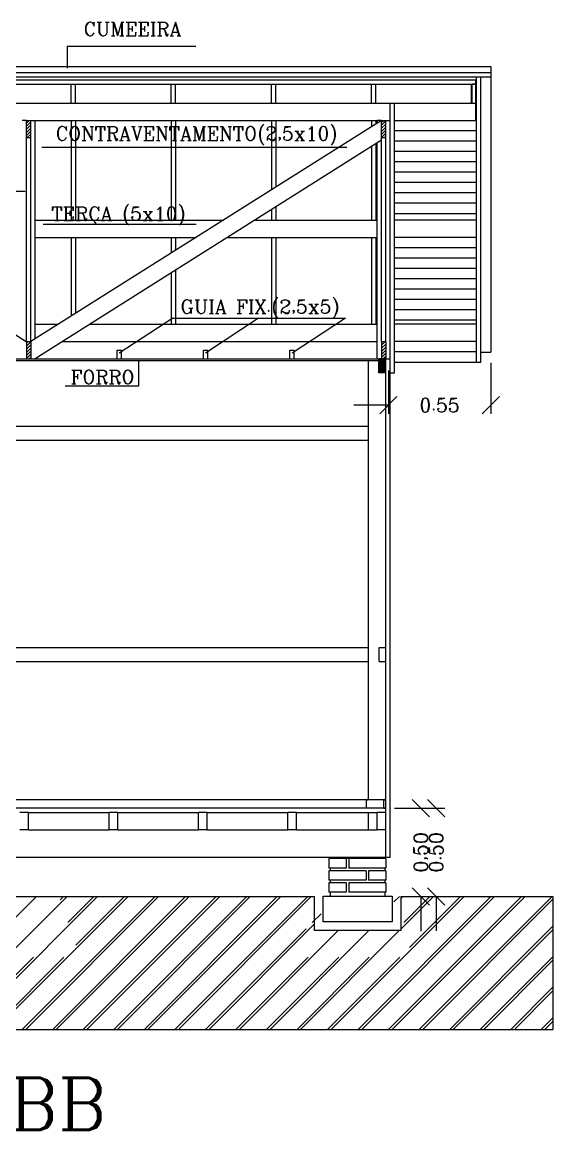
# Model space of a CAD drawing. Extents: x -7 to 226, y -20 to 32.
# Drawn here: x 117.88 to 120.95, y -0.41 to 6 of the extents above; entities that cross this region are included whole.
import ezdxf
from ezdxf.enums import TextEntityAlignment as Align

# ---------------------------------------------------------------- set-up
doc = ezdxf.new("R2010")
doc.units = 0
doc.header["$LTSCALE"] = 20
doc.linetypes.add('DASHED2', pattern=[0.375, 0.25, -0.125])
doc.layers.get('0').update_dxf_attribs({"linetype": 'CONTINUOUS'})
doc.layers.get('DEFPOINTS').update_dxf_attribs({"linetype": 'CONTINUOUS'})
for name, color, linetype in [('CONCRETO', 5, 'CONTINUOUS'), ('MADEIRAME', 244, 'CONTINUOUS'), ('PAREDE', 250, 'CONTINUOUS'), ('PEDRA', 250, 'CONTINUOUS'), ('TELHADO', 1, 'CONTINUOUS'), ('TEXTO', 244, 'CONTINUOUS'), ('VIEW', 210, 'CONTINUOUS'), ('VISTAL', 30, 'CONTINUOUS'), ('VISTAP', 244, 'CONTINUOUS')]:
    doc.layers.add(name, color=color, linetype=linetype)
doc.styles.add('ROMANC', font='romanc.shx', dxfattribs={"height": 0.08})
doc.dimstyles.new('ROMANC', dxfattribs={"dimtxt": 0.1, "dimasz": 0.18, "dimexe": 0.05, "dimexo": 0.0625, "dimgap": 0.09, "dimtad": 0, "dimzin": 0, "dimtxsty": 'ROMANC', "dimblk1": 'NONE', "dimblk2": 'NONE', "dimsah": 1, "dimcen": 0.09, "dimclrd": 244, "dimclre": 244, "dimclrt": 244, "dimazin": 3, "dimtfac": 1, "dimtdec": 4, "dimtofl": 0, "dimtmove": 0, "dimatfit": 3, "dimtolj": 1, "dimtzin": 0})

# ---------------------------------------------------------------- blocks, each defined once
blk = doc.blocks.new('*X10')
at = {"color": 0, "linetype": 'CONTINUOUS'}
for p, q in [((24.3662, -2.6983), (24.3825, -2.682)), ((24.3662, -2.716), (24.3912, -2.691)), ((24.3662, -2.7337), (24.3912, -2.7087)), ((24.3662, -2.7513), (24.3912, -2.7263)), ((24.3662, -2.769), (24.3912, -2.744)), ((24.3708, -2.7821), (24.3912, -2.7617)), ((24.3885, -2.7821), (24.3912, -2.7794)), ((24.3662, -3.9711), (24.3753, -3.962)), ((24.3662, -3.9888), (24.3912, -3.9638)), ((24.3662, -4.0065), (24.3912, -3.9815)), ((24.3662, -4.0241), (24.3912, -3.9991)), ((24.3662, -4.0418), (24.3912, -4.0168)), ((24.3662, -4.0595), (24.3912, -4.0345)), ((24.3814, -4.062), (24.3912, -4.0522))]:
    blk.add_line(p, q, dxfattribs=at)
blk = doc.blocks.new('*X11')
at = {"color": 0, "linetype": 'CONTINUOUS'}
for p, q in [((26.4224, -2.6928), (26.4333, -2.6819)), ((26.4224, -2.7104), (26.4474, -2.6854)), ((26.4224, -2.7281), (26.4474, -2.7031)), ((26.4224, -2.7458), (26.4474, -2.7208)), ((26.4224, -2.7635), (26.4474, -2.7385)), ((26.4224, -2.7812), (26.4474, -2.7562)), ((26.4392, -2.782), (26.4474, -2.7738)), ((26.4224, -3.9656), (26.4259, -3.962)), ((26.4224, -3.9832), (26.4436, -3.962)), ((26.4224, -4.0009), (26.4474, -3.9759)), ((26.4224, -4.0186), (26.4474, -3.9936)), ((26.4224, -4.0363), (26.4474, -4.0113)), ((26.4224, -4.0539), (26.4474, -4.0289)), ((26.432, -4.062), (26.4474, -4.0466))]:
    blk.add_line(p, q, dxfattribs=at)
blk = doc.blocks.new('*X1')
at = {"color": 0, "linetype": 'CONTINUOUS'}
for p, q in [((11.9824, -12.236), (12.0203, -12.1981)), ((11.9824, -12.2183), (12.0026, -12.1981)), ((11.9824, -12.2007), (11.9849, -12.1981)), ((11.9824, -12.2537), (12.0231, -12.213)), ((11.9824, -12.2714), (12.0231, -12.2307)), ((11.9933, -12.2781), (12.0231, -12.2484)), ((12.011, -12.2781), (12.0231, -12.2661))]:
    blk.add_line(p, q, dxfattribs=at)
blk = doc.blocks.new('_OBLIQUE')
at = {"color": 0, "linetype": 'BYBLOCK'}
blk.add_line((-0.5, -0.5), (0.5, 0.5), dxfattribs=at)
blk = doc.blocks.new('*D55')
at = {"color": 244, "linetype": 'BYBLOCK'}
for p, q in [((143.0351, -10.4001), (143.3258, -10.4001)), ((143.2758, -10.4001), (143.2758, -10.4001)), ((143.093, -10.9101), (143.3258, -10.9101)), ((143.2758, -10.9101), (143.2758, -11.1101))]:
    blk.add_line(p, q, dxfattribs=at)
at = {"layer": 'DEFPOINTS', "color": 0, "linetype": 'BYBLOCK'}
for p in [(142.9726, -10.4001), (143.0305, -10.9101), (143.2758, -10.9101)]:
    blk.add_point(p, dxfattribs=at)
at = {"color": 244, "linetype": 'BYBLOCK', "xscale": 0.1, "yscale": 0.1, "zscale": 0.1}
for p, rotation in [((143.2758, -10.4001), 270), ((143.2758, -10.9101), 90)]:
    blk.add_blockref('_OBLIQUE', p, dxfattribs=dict(at, rotation=rotation))
at = {"color": 244, "linetype": 'BYBLOCK', "insert": (143.2758, -10.6551), "char_height": 0.08, "attachment_point": 5, "rotation": 90, "style": 'ROMANC'}
blk.add_mtext('\\A1;{0.50}', dxfattribs=at)
blk = doc.blocks.new('*X56')
at = {"color": 0, "linetype": 'CONTINUOUS'}
for p, q in [((140.879, -11.6792), (141.6482, -10.9101)), ((141.0558, -11.6792), (141.8249, -10.9101)), ((141.0988, -10.9292), (141.1178, -10.9101)), ((141.1433, -11.0614), (141.2946, -10.9101)), ((141.189, -11.1925), (141.4714, -10.9101)), ((141.2326, -11.6792), (142.0017, -10.9101)), ((141.4094, -11.6792), (142.1785, -10.9101)), ((141.5862, -11.6792), (142.3553, -10.9101)), ((141.7629, -11.6792), (142.532, -10.9101)), ((142.8236, -11.6792), (143.5927, -10.9101)), ((143.0004, -11.6792), (143.7695, -10.9101)), ((143.0305, -10.942), (143.0624, -10.9101)), ((143.0879, -11.0614), (143.2392, -10.9101)), ((143.1207, -11.2054), (143.4159, -10.9101)), ((143.1771, -11.6792), (143.9463, -10.9101)), ((142.5576, -11.0614), (142.609, -11.01)), ((143.3539, -11.6792), (143.951, -11.0822)), ((141.9397, -11.6792), (142.5219, -11.097)), ((140.5255, -11.6792), (140.9435, -11.2612)), ((140.7023, -11.6792), (141.1203, -11.2612)), ((142.1165, -11.6792), (142.5345, -11.2612)), ((142.2933, -11.6792), (142.7113, -11.2612)), ((142.47, -11.6792), (142.888, -11.2612)), ((142.6468, -11.6792), (143.0648, -11.2612)), ((143.5307, -11.6792), (143.951, -11.2589)), ((143.7075, -11.6792), (143.951, -11.4357)), ((143.8842, -11.6792), (143.951, -11.6125))]:
    blk.add_line(p, q, dxfattribs=at)
blk = doc.blocks.new('*X58')
at = {"color": 0, "linetype": 'CONTINUOUS'}
for p, q in [((142.9439, -7.8289), (142.9727, -7.8001)), ((142.9439, -7.8113), (142.955, -7.8001)), ((142.9439, -7.8466), (142.9846, -7.8059)), ((142.9439, -7.8643), (142.9846, -7.8236)), ((142.9457, -7.8801), (142.9846, -7.8413)), ((142.9634, -7.8801), (142.9846, -7.859)), ((142.9811, -7.8801), (142.9846, -7.8767))]:
    blk.add_line(p, q, dxfattribs=at)
blk = doc.blocks.new('*X59')
at = {"color": 0, "linetype": 'CONTINUOUS'}
for p, q in [((142.9439, -7.8289), (142.9727, -7.8001)), ((142.9439, -7.8113), (142.955, -7.8001)), ((142.9439, -7.8466), (142.9846, -7.8059)), ((142.9439, -7.8643), (142.9846, -7.8236)), ((142.9457, -7.8801), (142.9846, -7.8413)), ((142.9634, -7.8801), (142.9846, -7.859)), ((142.9811, -7.8801), (142.9846, -7.8767))]:
    blk.add_line(p, q, dxfattribs=at)
blk = doc.blocks.new('*X60')
at = {"color": 0, "linetype": 'CONTINUOUS'}
for p, q in [((142.9439, -7.8289), (142.9727, -7.8001)), ((142.9439, -7.8113), (142.955, -7.8001)), ((142.9439, -7.8466), (142.9846, -7.8059)), ((142.9439, -7.8643), (142.9846, -7.8236)), ((142.9457, -7.8801), (142.9846, -7.8413)), ((142.9634, -7.8801), (142.9846, -7.859)), ((142.9811, -7.8801), (142.9846, -7.8767))]:
    blk.add_line(p, q, dxfattribs=at)
blk = doc.blocks.new('*X61')
at = {"color": 0, "linetype": 'CONTINUOUS'}
for p, q in [((142.9439, -7.8289), (142.9727, -7.8001)), ((142.9439, -7.8113), (142.955, -7.8001)), ((142.9439, -7.8466), (142.9846, -7.8059)), ((142.9439, -7.8643), (142.9846, -7.8236)), ((142.9457, -7.8801), (142.9846, -7.8413)), ((142.9634, -7.8801), (142.9846, -7.859)), ((142.9811, -7.8801), (142.9846, -7.8767))]:
    blk.add_line(p, q, dxfattribs=at)
blk = doc.blocks.new('*X62')
at = {"color": 0, "linetype": 'CONTINUOUS'}
for p, q in [((142.9439, -7.8289), (142.9727, -7.8001)), ((142.9439, -7.8113), (142.955, -7.8001)), ((142.9439, -7.8466), (142.9846, -7.8059)), ((142.9439, -7.8643), (142.9846, -7.8236)), ((142.9457, -7.8801), (142.9846, -7.8413)), ((142.9634, -7.8801), (142.9846, -7.859)), ((142.9811, -7.8801), (142.9846, -7.8767))]:
    blk.add_line(p, q, dxfattribs=at)
blk = doc.blocks.new('*X63')
at = {"color": 0, "linetype": 'CONTINUOUS'}
for p, q in [((142.9439, -7.8289), (142.9727, -7.8001)), ((142.9439, -7.8113), (142.955, -7.8001)), ((142.9439, -7.8466), (142.9846, -7.8059)), ((142.9439, -7.8643), (142.9846, -7.8236)), ((142.9457, -7.8801), (142.9846, -7.8413)), ((142.9634, -7.8801), (142.9846, -7.859)), ((142.9811, -7.8801), (142.9846, -7.8767))]:
    blk.add_line(p, q, dxfattribs=at)
blk = doc.blocks.new('*X64')
at = {"color": 0, "linetype": 'CONTINUOUS'}
for p, q in [((142.9439, -7.8289), (142.9727, -7.8001)), ((142.9439, -7.8113), (142.955, -7.8001)), ((142.9439, -7.8466), (142.9846, -7.8059)), ((142.9439, -7.8643), (142.9846, -7.8236)), ((142.9457, -7.8801), (142.9846, -7.8413)), ((142.9634, -7.8801), (142.9846, -7.859)), ((142.9811, -7.8801), (142.9846, -7.8767))]:
    blk.add_line(p, q, dxfattribs=at)
blk = doc.blocks.new('*X65')
at = {"color": 0, "linetype": 'CONTINUOUS'}
for p, q in [((142.9439, -7.8289), (142.9727, -7.8001)), ((142.9439, -7.8113), (142.955, -7.8001)), ((142.9439, -7.8466), (142.9846, -7.8059)), ((142.9439, -7.8643), (142.9846, -7.8236)), ((142.9457, -7.8801), (142.9846, -7.8413)), ((142.9634, -7.8801), (142.9846, -7.859)), ((142.9811, -7.8801), (142.9846, -7.8767))]:
    blk.add_line(p, q, dxfattribs=at)
blk = doc.blocks.new('*X66')
at = {"color": 0, "linetype": 'CONTINUOUS'}
for p, q in [((142.9439, -7.8289), (142.9727, -7.8001)), ((142.9439, -7.8113), (142.955, -7.8001)), ((142.9439, -7.8466), (142.9846, -7.8059)), ((142.9439, -7.8643), (142.9846, -7.8236)), ((142.9457, -7.8801), (142.9846, -7.8413)), ((142.9634, -7.8801), (142.9846, -7.859)), ((142.9811, -7.8801), (142.9846, -7.8767))]:
    blk.add_line(p, q, dxfattribs=at)
blk = doc.blocks.new('*X67')
at = {"color": 0, "linetype": 'CONTINUOUS'}
for p, q in [((142.9439, -7.8289), (142.9727, -7.8001)), ((142.9439, -7.8113), (142.955, -7.8001)), ((142.9439, -7.8466), (142.9846, -7.8059)), ((142.9439, -7.8643), (142.9846, -7.8236)), ((142.9457, -7.8801), (142.9846, -7.8413)), ((142.9634, -7.8801), (142.9846, -7.859)), ((142.9811, -7.8801), (142.9846, -7.8767))]:
    blk.add_line(p, q, dxfattribs=at)
blk = doc.blocks.new('*D111')
at = {"color": 244, "linetype": 'BYBLOCK'}
for p, q in [((120.0375, 1.448), (120.2388, 1.448)), ((120.1888, 1.448), (120.1888, 1.448)), ((120.0955, 0.938), (120.2388, 0.938)), ((120.1888, 0.938), (120.1888, 0.738))]:
    blk.add_line(p, q, dxfattribs=at)
at = {"layer": 'DEFPOINTS', "color": 0, "linetype": 'BYBLOCK'}
for p in [(119.975, 1.448), (120.033, 0.938), (120.1888, 0.938)]:
    blk.add_point(p, dxfattribs=at)
at = {"color": 244, "linetype": 'BYBLOCK', "xscale": 0.1, "yscale": 0.1, "zscale": 0.1}
for p, rotation in [((120.1888, 1.448), 270), ((120.1888, 0.938), 90)]:
    blk.add_blockref('_OBLIQUE', p, dxfattribs=dict(at, rotation=rotation))
at = {"color": 244, "linetype": 'BYBLOCK', "insert": (120.1888, 1.193), "char_height": 0.08, "attachment_point": 5, "rotation": 90, "style": 'ROMANC'}
blk.add_mtext('\\A1;{0,50}', dxfattribs=at)
blk = doc.blocks.new('*X179')
at = {"color": 0, "linetype": 'CONTINUOUS'}
for p, q in [((117.1951, 0.1689), (117.9642, 0.938)), ((117.3719, 0.1689), (118.141, 0.938)), ((117.5487, 0.1689), (118.3178, 0.938)), ((117.7254, 0.1689), (118.4946, 0.938)), ((117.9022, 0.1689), (118.6713, 0.938)), ((118.079, 0.1689), (118.8481, 0.938)), ((118.2558, 0.1689), (119.0249, 0.938)), ((118.4325, 0.1689), (119.2017, 0.938)), ((118.6093, 0.1689), (119.3784, 0.938)), ((118.7861, 0.1689), (119.5552, 0.938)), ((119.67, 0.1689), (120.4391, 0.938)), ((119.8468, 0.1689), (120.6159, 0.938)), ((120.0235, 0.1689), (120.7926, 0.938)), ((120.0737, 0.9262), (120.0855, 0.938)), ((120.0737, 0.7494), (120.2623, 0.938)), ((120.2003, 0.1689), (120.9535, 0.9221)), ((118.9629, 0.1689), (119.5737, 0.7798)), ((119.1396, 0.1689), (119.7109, 0.7402)), ((119.3164, 0.1689), (119.8877, 0.7402)), ((119.4932, 0.1689), (120.0645, 0.7402)), ((120.3771, 0.1689), (120.9535, 0.7453)), ((120.5539, 0.1689), (120.9535, 0.5685)), ((120.7306, 0.1689), (120.9535, 0.3918)), ((120.9074, 0.1689), (120.9535, 0.215))]:
    blk.add_line(p, q, dxfattribs=at)
blk = doc.blocks.new('*D180')
at = {"color": 244, "linetype": 'BYBLOCK'}
for p, q in [((120.0011, 3.9814), (120.0011, 3.7304)), ((120.5939, 4.0246), (120.5939, 3.7304)), ((120.0011, 3.7804), (119.8011, 3.7804)), ((120.5939, 3.7804), (120.5939, 3.7804))]:
    blk.add_line(p, q, dxfattribs=at)
at = {"layer": 'DEFPOINTS', "color": 0, "linetype": 'BYBLOCK'}
for p in [(120.0011, 4.0439), (120.5939, 4.0871), (120.0011, 3.7804)]:
    blk.add_point(p, dxfattribs=at)
at = {"color": 244, "linetype": 'BYBLOCK', "xscale": 0.1, "yscale": 0.1, "zscale": 0.1}
blk.add_blockref('_OBLIQUE', (120.0011, 3.7804), dxfattribs=at)
at = {"color": 244, "linetype": 'BYBLOCK', "xscale": 0.1, "yscale": 0.1, "zscale": 0.1, "rotation": 180}
blk.add_blockref('_OBLIQUE', (120.5939, 3.7804), dxfattribs=at)
at = {"color": 244, "linetype": 'BYBLOCK', "insert": (120.2975, 3.7804), "char_height": 0.08, "attachment_point": 5, "style": 'ROMANC'}
blk.add_mtext('\\A1;{0.55}', dxfattribs=at)

msp = doc.modelspace()

# ---------------------------------------------------------------- linework, layer by layer
at = {"layer": 'CONCRETO', "color": 244}
for p, q in [((119.5737, 0.7402), (119.5737, 0.938)), ((120.0737, 0.938), (120.0737, 0.7402)), ((120.0737, 0.7402), (119.5737, 0.7402))]:
    msp.add_line(p, q, dxfattribs=at)
at = {"layer": 'CONCRETO'}
for p, q in [((119.6237, 0.9402), (120.0237, 0.9402)), ((119.6237, 0.7902), (119.6237, 0.9402)), ((120.0237, 0.9402), (120.0237, 0.7902)), ((120.0237, 0.7902), (119.6237, 0.7902))]:
    msp.add_line(p, q, dxfattribs=at)
at = {"layer": 'MADEIRAME', "color": 30, "linetype": 'CONTINUOUS'}
for p, q in [((118.1412, 5.8566), (118.8867, 5.8566)), ((118.1412, 5.8566), (118.1412, 5.7305)), ((111.217, 5.663), (120.507, 5.663)), ((117.6117, 5.638), (118.1658, 5.638)), ((118.1908, 5.638), (118.7448, 5.638)), ((118.7698, 5.638), (119.3239, 5.638)), ((119.3489, 5.638), (119.9029, 5.638)), ((119.9279, 5.638), (120.482, 5.638)), ((117.9955, 5.273), (119.7611, 5.273)), ((117.1471, 5.019), (117.8992, 5.019)), ((118.0021, 4.8267), (118.888, 4.8267)), ((118.754, 4.2845), (119.754, 4.2845)), ((118.5569, 3.8928), (118.5569, 4.0396)), ((118.1301, 3.8928), (118.5569, 3.8928))]:
    msp.add_line(p, q, dxfattribs=at)
at = {"layer": 'MADEIRAME', "color": 244, "linetype": 'CONTINUOUS'}
for p, q in [((120.5114, 5.528), (120.5114, 5.6806)), ((118.1658, 5.528), (118.1658, 5.638)), ((118.1908, 5.528), (118.1908, 5.638)), ((118.7448, 5.528), (118.7448, 5.638)), ((118.7698, 5.528), (118.7698, 5.638)), ((119.3239, 5.528), (119.3239, 5.638)), ((119.3489, 5.528), (119.3489, 5.638)), ((119.9029, 5.528), (119.9029, 5.638)), ((119.9279, 5.528), (119.9279, 5.638)), ((120.4864, 5.528), (120.4864, 5.638)), ((120.507, 5.428), (120.507, 5.638))]:
    msp.add_line(p, q, dxfattribs=at)
at = {"layer": 'MADEIRAME'}
for p, q in [((111.712, 5.528), (120.507, 5.528)), ((115.7946, 5.528), (120.507, 5.528)), ((117.9557, 5.428), (119.9369, 5.428)), ((120.037, 5.428), (120.507, 5.428)), ((120.5114, 5.368), (120.0414, 5.368)), ((120.5114, 5.308), (120.0414, 5.308)), ((120.5114, 5.248), (120.0414, 5.248)), ((120.5114, 5.188), (120.0414, 5.188)), ((120.5114, 5.128), (120.0414, 5.128)), ((120.5114, 5.068), (120.0414, 5.068)), ((120.5114, 5.008), (120.0414, 5.008)), ((120.5114, 4.948), (120.0414, 4.948)), ((120.5114, 4.888), (120.0414, 4.888)), ((117.9557, 4.8512), (119.0464, 4.8512)), ((119.2297, 4.8512), (119.9369, 4.8512)), ((120.5114, 4.8512), (120.0414, 4.8512)), ((117.9557, 4.7512), (118.8877, 4.7512)), ((119.0713, 4.7512), (119.9369, 4.7512)), ((120.5114, 4.7512), (120.0414, 4.7512)), ((120.5114, 4.6912), (120.0414, 4.6912)), ((120.5114, 4.6312), (120.0414, 4.6312)), ((120.5114, 4.5712), (120.0414, 4.5712)), ((120.5114, 4.5112), (120.0414, 4.5112)), ((120.5114, 4.4512), (120.0414, 4.4512)), ((120.5114, 4.3912), (120.0414, 4.3912)), ((120.5114, 4.3312), (120.0414, 4.3312)), ((117.9557, 4.248), (118.0894, 4.248)), ((118.274, 4.248), (119.9369, 4.248)), ((120.5114, 4.2712), (120.0414, 4.2712)), ((120.5114, 4.248), (120.0414, 4.248)), ((117.9054, 4.148), (117.9307, 4.148)), ((118.1156, 4.148), (119.9369, 4.148)), ((120.5114, 4.148), (120.0414, 4.148)), ((111.777, 4.038), (119.9464, 4.038)), ((115.8744, 4.048), (117.9057, 4.048)), ((117.9307, 4.048), (119.9464, 4.048)), ((118.4308, 4.0981), (118.4558, 4.0981)), ((118.9308, 4.0981), (118.9558, 4.0981)), ((119.4308, 4.0981), (119.4558, 4.0981)), ((120.5114, 4.088), (120.0414, 4.088)), ((120.5364, 4.028), (120.0414, 4.028))]:
    msp.add_line(p, q, dxfattribs=at)
at = {"layer": 'MADEIRAME', "color": 250}
for p, q in [((119.987, 4.048), (120.0122, 4.048)), ((120.012, 3.9682), (120.037, 3.9682))]:
    msp.add_line(p, q, dxfattribs=at)
at = {"layer": 'PAREDE', "color": 30, "linetype": 'CONTINUOUS'}
for p, q in [((120.507, 5.638), (120.507, 5.663)), ((120.5114, 5.638), (120.5114, 5.663)), ((118.1658, 5.428), (118.1658, 4.8512)), ((118.1908, 5.428), (118.1908, 4.8512)), ((118.7448, 5.428), (118.7448, 4.8512)), ((118.7698, 5.428), (118.7698, 4.8512)), ((119.3239, 5.428), (119.3239, 5.026)), ((119.3489, 5.428), (119.3489, 5.0418)), ((119.9029, 5.428), (119.9029, 5.391)), ((119.9279, 5.428), (119.9279, 5.4067)), ((119.9029, 5.276), (119.9029, 4.8512)), ((119.9279, 5.2918), (119.9279, 4.8512)), ((119.3239, 4.9106), (119.3239, 4.8512)), ((119.3489, 4.9264), (119.3489, 4.8512)), ((118.1658, 4.7512), (118.1658, 4.2961)), ((118.1908, 4.7512), (118.1908, 4.3119)), ((118.7448, 4.7512), (118.7448, 4.6611)), ((118.7698, 4.7512), (118.7698, 4.6768)), ((119.3239, 4.7512), (119.3239, 4.248)), ((119.3489, 4.7512), (119.3489, 4.248)), ((119.9029, 4.7512), (119.9029, 4.248)), ((119.9279, 4.7512), (119.9279, 4.248)), ((118.7698, 4.5609), (118.7698, 4.248)), ((118.7448, 4.5451), (118.7448, 4.248)), ((120.5364, 4.0871), (120.5939, 4.0871))]:
    msp.add_line(p, q, dxfattribs=at)
at = {"layer": 'PAREDE', "color": 244, "linetype": 'CONTINUOUS'}
for p, q in [((118.1658, 5.638), (118.1907, 5.638)), ((118.7448, 5.638), (118.7698, 5.638)), ((119.3239, 5.638), (119.3488, 5.638)), ((119.9029, 5.638), (119.9279, 5.638)), ((120.482, 5.638), (120.507, 5.638)), ((120.5114, 5.638), (120.4864, 5.638))]:
    msp.add_line(p, q, dxfattribs=at)
at = {"layer": 'PAREDE', "color": 250}
for p, q in [((117.9057, 5.428), (117.9307, 5.428)), ((119.9619, 5.4281), (119.9869, 5.4281)), ((117.9057, 5.3279), (117.9307, 5.3279)), ((119.9619, 5.328), (119.9869, 5.328)), ((117.9057, 4.148), (117.9307, 4.148)), ((119.9619, 4.148), (119.9869, 4.148)), ((117.9057, 4.048), (117.9307, 4.048))]:
    msp.add_line(p, q, dxfattribs=at)
at = {"layer": 'PAREDE', "linetype": 'DASHED2'}
for p, q in [((117.9057, 5.3279), (117.9057, 5.428)), ((117.9307, 5.3279), (117.9307, 5.428)), ((119.9619, 5.328), (119.9619, 5.4281)), ((119.9869, 5.328), (119.9869, 5.4281)), ((117.9057, 4.148), (117.9057, 4.048)), ((117.9307, 4.148), (117.9307, 4.048)), ((119.9619, 4.148), (119.9619, 4.048)), ((119.9869, 4.148), (119.9869, 4.048)), ((119.987, 4.048), (119.9464, 4.048)), ((119.987, 3.968), (119.9464, 3.968))]:
    msp.add_line(p, q, dxfattribs=at)
at = {"layer": 'PEDRA'}
for p, q in [((120.012, 1.163), (120.012, 5.528)), ((120.037, 3.9682), (120.037, 5.528)), ((119.887, 1.498), (119.887, 4.038)), ((119.9464, 3.968), (119.9464, 4.048)), ((119.987, 1.163), (119.987, 4.048)), ((120.012, 1.163), (120.012, 4.038)), ((117.917, 1.423), (117.867, 1.423)), ((117.917, 1.323), (117.917, 1.423)), ((118.4345, 1.423), (118.3845, 1.423)), ((118.3845, 1.323), (118.3845, 1.423)), ((118.4345, 1.323), (118.4345, 1.423)), ((118.952, 1.423), (118.902, 1.423)), ((118.902, 1.323), (118.902, 1.423)), ((118.952, 1.323), (118.952, 1.423)), ((119.4695, 1.423), (119.4195, 1.423)), ((119.4195, 1.323), (119.4195, 1.423)), ((119.4695, 1.323), (119.4695, 1.423)), ((119.937, 1.323), (119.937, 1.423)), ((119.987, 1.423), (119.937, 1.423)), ((117.917, 1.323), (117.867, 1.323)), ((118.4345, 1.323), (118.3845, 1.323)), ((118.952, 1.323), (118.902, 1.323)), ((119.4695, 1.323), (119.4195, 1.323)), ((119.987, 1.323), (119.937, 1.323))]:
    msp.add_line(p, q, dxfattribs=at)
at = {"layer": 'TELHADO', "color": 1, "linetype": 'CONTINUOUS'}
for p, q in [((111.1346, 5.7056), (120.5939, 5.7056)), ((111.1346, 5.6806), (120.5939, 5.6806))]:
    msp.add_line(p, q, dxfattribs=at)
at = {"layer": 'TELHADO', "linetype": 'CONTINUOUS'}
msp.add_line((120.5939, 5.7405), (120.5939, 4.0871), dxfattribs=at)
at = {"layer": 'VIEW', "color": 30, "linetype": 'CONTINUOUS'}
for p, q in [((117.487, 3.658), (119.887, 3.658)), ((117.487, 3.578), (119.887, 3.578)), ((117.487, 2.378), (119.887, 2.378)), ((117.487, 2.298), (119.887, 2.298))]:
    msp.add_line(p, q, dxfattribs=at)
at = {"layer": 'VISTAL', "color": 30, "linetype": 'CONTINUOUS'}
msp.add_line((111.1346, 5.7405), (120.5939, 5.7405), dxfattribs=at)
at = {"layer": 'VISTAL', "color": 244, "linetype": 'CONTINUOUS'}
for p, q in [((119.947, 2.298), (119.947, 2.378)), ((119.947, 2.378), (119.987, 2.378)), ((119.947, 2.298), (119.987, 2.298))]:
    msp.add_line(p, q, dxfattribs=at)
at = {"layer": 'VISTAL'}
msp.add_line((117.387, 1.498), (119.987, 1.498), dxfattribs=at)
at = {"layer": 'VISTAP', "color": 244}
for p, q in [((120.5364, 4.028), (120.5364, 5.6806)), ((120.482, 5.528), (120.482, 5.638)), ((120.5114, 4.028), (120.5114, 5.528)), ((117.9557, 4.1622), (117.9557, 5.428)), ((119.9369, 5.414), (119.9369, 5.4281)), ((117.9057, 4.148), (117.9057, 5.3279)), ((117.9307, 4.148), (117.9307, 5.3279)), ((119.9619, 4.148), (119.9619, 5.328)), ((119.9869, 4.148), (119.9869, 5.328)), ((119.9369, 4.048), (119.9369, 5.2991)), ((118.4308, 4.0481), (118.4308, 4.0981)), ((118.4558, 4.0481), (118.4558, 4.0981)), ((118.9308, 4.0481), (118.9308, 4.0981)), ((118.9558, 4.0481), (118.9558, 4.0981)), ((119.4308, 4.0481), (119.4308, 4.0981)), ((119.4558, 4.0481), (119.4558, 4.0981)), ((119.887, 1.323), (119.887, 1.423)), ((117.4372, 0.938), (119.5737, 0.938)), ((120.0737, 0.938), (120.9535, 0.938)), ((120.9535, 0.938), (120.9535, 0.1689)), ((110.7706, 0.1689), (120.9535, 0.1689))]:
    msp.add_line(p, q, dxfattribs=at)
at = {"layer": 'VISTAP', "linetype": 'CONTINUOUS'}
for p, q in [((115.8744, 5.4281), (117.9054, 4.148)), ((119.9619, 5.4281), (117.9307, 4.148)), ((119.9619, 5.3132), (117.9571, 4.048)), ((117.917, 1.423), (118.3845, 1.423)), ((118.4345, 1.423), (118.902, 1.423)), ((118.952, 1.423), (119.4195, 1.423)), ((119.4695, 1.423), (119.937, 1.423)), ((117.917, 1.323), (118.3845, 1.323)), ((118.4345, 1.323), (118.902, 1.323)), ((118.952, 1.323), (119.4195, 1.323)), ((119.4695, 1.323), (119.937, 1.323))]:
    msp.add_line(p, q, dxfattribs=at)
at = {"layer": 'VISTAP', "linetype": 'DASHED2'}
for p, q in [((117.9057, 5.428), (117.8807, 5.428)), ((117.9307, 5.428), (117.9557, 5.428)), ((119.9619, 5.4281), (119.9369, 5.4281)), ((119.9869, 5.4281), (120.0119, 5.428))]:
    msp.add_line(p, q, dxfattribs=at)
at = {"layer": 'VISTAP', "color": 30, "linetype": 'CONTINUOUS'}
for p, q in [((118.754, 4.2845), (118.4435, 4.0803)), ((119.2493, 4.2845), (118.9435, 4.0803)), ((119.754, 4.2845), (119.4435, 4.0803))]:
    msp.add_line(p, q, dxfattribs=at)
at = {"layer": 'VISTAP', "color": 30}
msp.add_line((119.875, 1.448), (119.875, 1.492), dxfattribs=at)
at = {"layer": 'VISTAP'}
for p, q in [((119.975, 1.448), (119.975, 1.492)), ((119.981, 1.498), (119.987, 1.498)), ((119.975, 1.448), (119.987, 1.448)), ((119.657, 1.1569), (119.657, 1.1019)), ((119.987, 1.1569), (119.657, 1.1569)), ((119.757, 1.1569), (119.757, 1.1019)), ((119.772, 1.1569), (119.772, 1.1019)), ((119.987, 1.1569), (119.987, 1.1019)), ((119.757, 1.1019), (119.657, 1.1019)), ((119.664, 1.1019), (119.664, 1.0869)), ((119.987, 1.1019), (119.772, 1.1019)), ((119.98, 1.1019), (119.98, 1.0869)), ((119.872, 1.0869), (119.657, 1.0869)), ((119.657, 1.0869), (119.657, 1.0319)), ((119.872, 1.0319), (119.657, 1.0319)), ((119.664, 1.0319), (119.664, 1.0169)), ((119.872, 1.0869), (119.872, 1.0319)), ((119.887, 1.0869), (119.887, 1.0319)), ((119.987, 1.0869), (119.887, 1.0869)), ((119.987, 1.0319), (119.887, 1.0319)), ((119.98, 1.0319), (119.98, 1.0169)), ((119.987, 1.0869), (119.987, 1.0319)), ((119.657, 1.0169), (119.657, 0.9619)), ((119.757, 1.0169), (119.657, 1.0169)), ((119.757, 0.9619), (119.657, 0.9619)), ((119.664, 0.9619), (119.664, 0.9402)), ((119.757, 1.0169), (119.757, 0.9619)), ((119.772, 1.0169), (119.772, 0.9619)), ((119.987, 1.0169), (119.772, 1.0169)), ((119.987, 0.9619), (119.772, 0.9619)), ((119.98, 0.9619), (119.98, 0.9402)), ((119.987, 1.0169), (119.987, 0.9619))]:
    msp.add_line(p, q, dxfattribs=at)
at = {"layer": 'VISTAP', "color": 244, "linetype": 'CONTINUOUS'}
for p, q in [((119.987, 1.448), (111.749, 1.448)), ((120.012, 1.163), (111.737, 1.163))]:
    msp.add_line(p, q, dxfattribs=at)
at = {"layer": 'VISTAP', "color": 30}
msp.add_arc((119.881, 1.492), 0.006, 90, 180, dxfattribs=at)
at = {"layer": 'VISTAP'}
msp.add_arc((119.981, 1.492), 0.006, 90, 180, dxfattribs=at)

# ---------------------------------------------------------------- block references
at = {"layer": 'CONCRETO', "color": 30, "linetype": 'CONTINUOUS'}
msp.add_blockref('*X179', (0, 0), dxfattribs=at)
at = {"layer": 'VIEW', "color": 30, "linetype": 'CONTINUOUS'}
msp.add_blockref('*X56', (-22.9975, 11.8482), dxfattribs=at)
at = {"layer": 'VISTAL', "linetype": 'CONTINUOUS'}
for name, p in [('*X10', (93.5395, 8.11)), ('*X11', (93.5395, 8.11)), ('*X1', (107.964, 16.2461)), ('*X58', (-22.9975, 11.8482)), ('*X59', (-22.9975, 11.8482)), ('*X60', (-22.9975, 11.8482)), ('*X61', (-22.9975, 11.8482)), ('*X62', (-22.9975, 11.8482)), ('*X63', (-22.9975, 11.8482)), ('*X64', (-22.9975, 11.8482)), ('*X65', (-22.9975, 11.8482)), ('*X66', (-22.9975, 11.8482)), ('*X67', (-22.9975, 11.8482))]:
    msp.add_blockref(name, p, dxfattribs=at)

# ---------------------------------------------------------------- texts
at = {"layer": 'TEXTO', "linetype": 'CONTINUOUS', "style": 'ROMANC'}
for s, height, p in [('CUMEEIRA', 0.08, (118.5197, 5.9562)), ('CONTRAVENTAMENTO(2,5x10)', 0.08, (118.8913, 5.3458)), ('TERÇA (5x10)', 0.08, (118.4395, 4.8825)), ('GUIA FIX.(2,5x5)', 0.08, (119.2585, 4.3448)), ('FORRO', 0.08, (118.3463, 3.9434)), ('CORTE LONGITUDINAL BB', 0.3, (115.7042, -0.2623))]:
    msp.add_text(s, height=height, dxfattribs=at).set_placement(p, align=Align.MIDDLE)

# ---------------------------------------------------------------- dimensions: what is measured, and where the dimension line sits
at = {"layer": 'CONCRETO', "color": 5, "linetype": 'CONTINUOUS'}
dim = msp.add_linear_dim(base=(120.0011, 3.7804), p1=(120.5939, 4.0871), p2=(120.0011, 4.0439), text='{0.55}', dimstyle='ROMANC', override={"dimasz": 0.1, "dimblk1": 'OBLIQUE', "dimblk2": 'OBLIQUE'}, dxfattribs=at)
dim.commit()
dim.dimension.update_dxf_attribs({"geometry": '*D180', "text_midpoint": (120.2975, 3.7804)})
at = {"layer": 'CONCRETO', "color": 30, "linetype": 'CONTINUOUS'}
dim = msp.add_linear_dim(base=(120.1888, 0.938), p1=(119.975, 1.448), p2=(120.033, 0.938), angle=90, text='{0,50}', dimstyle='ROMANC', override={"dimasz": 0.1, "dimblk1": 'OBLIQUE', "dimblk2": 'OBLIQUE'}, dxfattribs=at)
dim.commit()
dim.dimension.update_dxf_attribs({"geometry": '*D111', "text_midpoint": (120.1888, 1.193)})
at = {"layer": 'VIEW', "color": 10, "linetype": 'CONTINUOUS'}
dim = msp.add_linear_dim(base=(120.2783, 0.938), p1=(119.975, 1.448), p2=(120.033, 0.938), angle=90, text='{0.50}', dimstyle='ROMANC', override={"dimasz": 0.1, "dimblk1": 'OBLIQUE', "dimblk2": 'OBLIQUE'}, dxfattribs=at)
dim.commit()
dim.dimension.update_dxf_attribs({"geometry": '*D55', "text_midpoint": (120.2783, 1.193), "insert": (-22.9975, 11.8482)})

doc.saveas('drawing.dxf')
